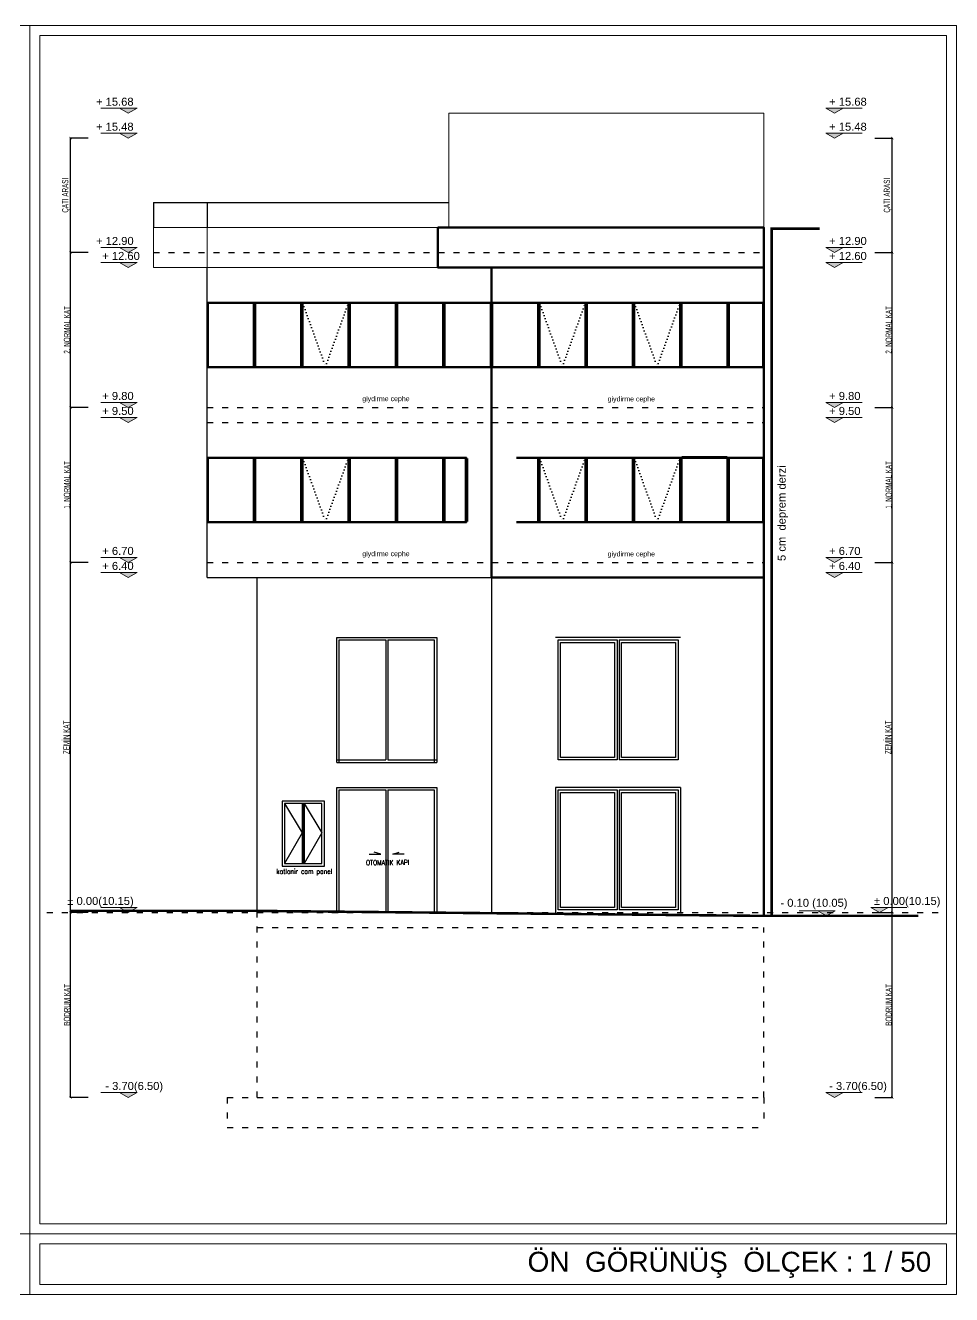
# Model space of a CAD drawing. Header units: millimetres. Extents: x 7519 to 33116, y -1769 to 3101.
# Drawn here: x 28179 to 30031, y 562 to 3101 of the extents above; entities that cross this region are included whole.
import ezdxf

# ---------------------------------------------------------------- set-up
doc = ezdxf.new("R2010")
doc.units = ezdxf.units.MM
for name, pattern in [('ACAD_ISO03W100', [30, 12, -18]), ('ACAD_ISO04W100', [30, 24, -3, 0, -3]), ('DOT', [6.35, 0, -6.35])]:
    doc.linetypes.add(name, pattern=pattern)
doc.layers.add('1', color=7, linetype='Continuous', true_color=0x4137a0)
for name, color, linetype, lineweight in [('2', 115, 'Continuous', 20), ('6', 42, 'Continuous', 60), ('duvar', 145, 'Continuous', 53), ('iç ölçü x', 20, 'Continuous', 9), ('KAPI', 42, 'Continuous', 25), ('kesit duvar', 97, 'Continuous', 30), ('KÜTÜPHANE', 34, 'Continuous', 30), ('çizgi', 234, 'Continuous', 9)]:
    doc.layers.add(name, color=color, linetype=linetype, lineweight=lineweight)
doc.layers.add('kapı pen', color=4, linetype='Continuous')
doc.layers.add('PENC3', color=24, linetype='Continuous')
doc.styles.add('DIMST', font='simplex.shx', dxfattribs={"width": 0.5, "height": 11})
doc.styles.get("Standard").update_dxf_attribs({"font": 'arial.ttf'})
doc.styles.add('UMUT İÇ ÖLÇÜ YAZISI', font='ARIALN.TTF', dxfattribs={"width": 0.7, "height": 12.5})
doc.dimstyles.new('UMUT İÇ ÖLÇÜ', dxfattribs={"dimtxt": 12.5, "dimasz": 5, "dimexe": 1.25, "dimexo": 0.625, "dimtad": 1, "dimtoh": 1, "dimdec": 0, "dimzin": 12, "dimtxsty": 'UMUT İÇ ÖLÇÜ YAZISI', "dimblk": 'ARCHTICK', "dimcen": 5, "dimclrd": 1, "dimclre": 2, "dimclrt": 3, "dimadec": 0, "dimazin": 0, "dimtfac": 1, "dimtdec": 0, "dimtix": 1, "dimtmove": 0, "dimatfit": 3, "dimldrblk": 'ARCHTICK', "dimfxl": 35, "dimfxlon": 1, "dimtfillclr": 256, "dimarcsym": 0})

# ---------------------------------------------------------------- blocks, each defined once
blk = doc.blocks.new('A$C255917EC')
at = {"layer": 'iç ölçü x'}
h = blk.add_hatch(color=256, dxfattribs=at)
h.dxf.hatch_style = 1
h.paths.add_polyline_path([(0, 0), (43.7, 24.5), (-43.7, 24.5)])
for p, q in [((0, 0), (-43.7, 24.5)), ((-43.7, 24.5), (137.2, 24.5)), ((0, 0), (43.7, 24.5))]:
    blk.add_line(p, q, dxfattribs=at)
blk = doc.blocks.new('_ArchTick')
at = {"color": 0, "linetype": 'ByBlock', "const_width": 0.15}
blk.add_lwpolyline([(-0.5, -0.5), (0.5, 0.5)], dxfattribs=at)
blk = doc.blocks.new('*D317')
at = {"layer": 'Defpoints', "color": 0, "lineweight": 100, "transparency": 16777216}
for p in [(29796.8, 1326.8), (29912.2, 1326.8), (29796.8, 956.8)]:
    blk.add_point(p, dxfattribs=at)
at = {"layer": 'iç ölçü x', "color": 2, "lineweight": -2, "transparency": 16777216}
for p, q in [((29877.2, 1326.8), (29913.5, 1326.8)), ((29877.2, 956.8), (29913.5, 956.8))]:
    blk.add_line(p, q, dxfattribs=at)
at = {"layer": 'iç ölçü x', "color": 1, "lineweight": -2, "transparency": 16777216}
blk.add_line((29912.2, 956.8), (29912.2, 1326.8), dxfattribs=at)
at = {"layer": 'iç ölçü x', "color": 1, "lineweight": -2, "transparency": 16777216, "xscale": 5, "yscale": 5, "zscale": 5}
for p, rotation in [((29912.2, 1326.8), 90), ((29912.2, 956.8), 270)]:
    blk.add_blockref('_ArchTick', p, dxfattribs=dict(at, rotation=rotation))
at = {"layer": 'iç ölçü x', "color": 3, "transparency": 16777216, "insert": (29905.1, 1141.8), "char_height": 12.5, "attachment_point": 5, "rotation": 90, "style": 'UMUT İÇ ÖLÇÜ YAZISI'}
blk.add_mtext('BODRUM KAT', dxfattribs=at)
blk = doc.blocks.new('*D318')
at = {"layer": 'Defpoints', "color": 0, "transparency": 16777216}
for p in [(29796.8, 2026.8), (29912.2, 2026.8), (29796.8, 1326.8)]:
    blk.add_point(p, dxfattribs=at)
at = {"layer": 'iç ölçü x', "color": 2, "lineweight": -2, "transparency": 16777216}
for p, q in [((29877.2, 2026.8), (29913.5, 2026.8)), ((29877.2, 1326.8), (29913.5, 1326.8))]:
    blk.add_line(p, q, dxfattribs=at)
at = {"layer": 'iç ölçü x', "color": 1, "lineweight": -2, "transparency": 16777216}
blk.add_line((29912.2, 1326.8), (29912.2, 2026.8), dxfattribs=at)
at = {"layer": 'iç ölçü x', "color": 1, "lineweight": -2, "transparency": 16777216, "xscale": 5, "yscale": 5, "zscale": 5}
for p, rotation in [((29912.2, 2026.8), 90), ((29912.2, 1326.8), 270)]:
    blk.add_blockref('_ArchTick', p, dxfattribs=dict(at, rotation=rotation))
at = {"layer": 'iç ölçü x', "color": 3, "transparency": 16777216, "insert": (29903.9, 1676.8), "char_height": 12.5, "attachment_point": 5, "rotation": 90, "style": 'UMUT İÇ ÖLÇÜ YAZISI'}
blk.add_mtext('ZEMİN KAT', dxfattribs=at)
blk = doc.blocks.new('*D319')
at = {"layer": 'Defpoints', "color": 0, "transparency": 16777216}
for p in [(29796.8, 2336.8), (29912.2, 2336.8), (29796.8, 2026.8)]:
    blk.add_point(p, dxfattribs=at)
at = {"layer": 'iç ölçü x', "color": 2, "lineweight": -2, "transparency": 16777216}
for p, q in [((29877.2, 2336.8), (29913.5, 2336.8)), ((29877.2, 2026.8), (29913.5, 2026.8))]:
    blk.add_line(p, q, dxfattribs=at)
at = {"layer": 'iç ölçü x', "color": 1, "lineweight": -2, "transparency": 16777216}
blk.add_line((29912.2, 2026.8), (29912.2, 2336.8), dxfattribs=at)
at = {"layer": 'iç ölçü x', "color": 1, "lineweight": -2, "transparency": 16777216, "xscale": 5, "yscale": 5, "zscale": 5}
for p, rotation in [((29912.2, 2336.8), 90), ((29912.2, 2026.8), 270)]:
    blk.add_blockref('_ArchTick', p, dxfattribs=dict(at, rotation=rotation))
at = {"layer": 'iç ölçü x', "color": 3, "transparency": 16777216, "insert": (29905.1, 2181.8), "char_height": 12.5, "attachment_point": 5, "rotation": 90, "style": 'UMUT İÇ ÖLÇÜ YAZISI'}
blk.add_mtext('1. NORMAL KAT', dxfattribs=at)
blk = doc.blocks.new('*D320')
at = {"layer": 'Defpoints', "color": 0, "transparency": 16777216}
for p in [(29796.8, 2646.8), (29912.2, 2646.8), (29796.8, 2336.8)]:
    blk.add_point(p, dxfattribs=at)
at = {"layer": 'iç ölçü x', "color": 2, "lineweight": -2, "transparency": 16777216}
for p, q in [((29877.2, 2646.8), (29913.5, 2646.8)), ((29877.2, 2336.8), (29913.5, 2336.8))]:
    blk.add_line(p, q, dxfattribs=at)
at = {"layer": 'iç ölçü x', "color": 1, "lineweight": -2, "transparency": 16777216}
blk.add_line((29912.2, 2336.8), (29912.2, 2646.8), dxfattribs=at)
at = {"layer": 'iç ölçü x', "color": 1, "lineweight": -2, "transparency": 16777216, "xscale": 5, "yscale": 5, "zscale": 5}
for p, rotation in [((29912.2, 2646.8), 90), ((29912.2, 2336.8), 270)]:
    blk.add_blockref('_ArchTick', p, dxfattribs=dict(at, rotation=rotation))
at = {"layer": 'iç ölçü x', "color": 3, "transparency": 16777216, "insert": (29905.1, 2491.8), "char_height": 12.5, "attachment_point": 5, "rotation": 90, "style": 'UMUT İÇ ÖLÇÜ YAZISI'}
blk.add_mtext('2. NORMAL KAT', dxfattribs=at)
blk = doc.blocks.new('*D321')
at = {"layer": 'Defpoints', "color": 0, "transparency": 16777216}
for p in [(29796.8, 2875.2), (29912.2, 2875.2), (29796.8, 2646.8)]:
    blk.add_point(p, dxfattribs=at)
at = {"layer": 'iç ölçü x', "color": 2, "lineweight": -2, "transparency": 16777216}
for p, q in [((29877.2, 2875.2), (29913.5, 2875.2)), ((29877.2, 2646.8), (29913.5, 2646.8))]:
    blk.add_line(p, q, dxfattribs=at)
at = {"layer": 'iç ölçü x', "color": 1, "lineweight": -2, "transparency": 16777216}
blk.add_line((29912.2, 2646.8), (29912.2, 2875.2), dxfattribs=at)
at = {"layer": 'iç ölçü x', "color": 1, "lineweight": -2, "transparency": 16777216, "xscale": 5, "yscale": 5, "zscale": 5}
for p, rotation in [((29912.2, 2875.2), 90), ((29912.2, 2646.8), 270)]:
    blk.add_blockref('_ArchTick', p, dxfattribs=dict(at, rotation=rotation))
at = {"layer": 'iç ölçü x', "color": 3, "transparency": 16777216, "insert": (29903.4, 2761), "char_height": 12.5, "attachment_point": 5, "rotation": 90, "style": 'UMUT İÇ ÖLÇÜ YAZISI'}
blk.add_mtext('ÇATI ARASI ', dxfattribs=at)
blk = doc.blocks.new('*D332')
at = {"layer": 'Defpoints', "color": 0, "lineweight": 100, "transparency": 16777216}
for p in [(28269, 1326.8), (28384.4, 1326.8), (28384.4, 956.8)]:
    blk.add_point(p, dxfattribs=at)
at = {"layer": 'iç ölçü x', "color": 2, "lineweight": -2, "transparency": 16777216}
for p, q in [((28304, 1326.8), (28267.8, 1326.8)), ((28304, 956.8), (28267.8, 956.8))]:
    blk.add_line(p, q, dxfattribs=at)
at = {"layer": 'iç ölçü x', "color": 1, "lineweight": -2, "transparency": 16777216}
blk.add_line((28269, 956.8), (28269, 1326.8), dxfattribs=at)
at = {"layer": 'iç ölçü x', "color": 1, "lineweight": -2, "transparency": 16777216, "xscale": 5, "yscale": 5, "zscale": 5}
for p, rotation in [((28269, 1326.8), 90), ((28269, 956.8), 270)]:
    blk.add_blockref('_ArchTick', p, dxfattribs=dict(at, rotation=rotation))
at = {"layer": 'iç ölçü x', "color": 3, "transparency": 16777216, "insert": (28261.9, 1141.8), "char_height": 12.5, "attachment_point": 5, "rotation": 90, "style": 'UMUT İÇ ÖLÇÜ YAZISI'}
blk.add_mtext('BODRUM KAT', dxfattribs=at)
blk = doc.blocks.new('*D333')
at = {"layer": 'Defpoints', "color": 0, "transparency": 16777216}
for p in [(28269, 2026.8), (28384.4, 2026.8), (28384.4, 1326.8)]:
    blk.add_point(p, dxfattribs=at)
at = {"layer": 'iç ölçü x', "color": 2, "lineweight": -2, "transparency": 16777216}
for p, q in [((28304, 2026.8), (28267.8, 2026.8)), ((28304, 1326.8), (28267.8, 1326.8))]:
    blk.add_line(p, q, dxfattribs=at)
at = {"layer": 'iç ölçü x', "color": 1, "lineweight": -2, "transparency": 16777216}
blk.add_line((28269, 1326.8), (28269, 2026.8), dxfattribs=at)
at = {"layer": 'iç ölçü x', "color": 1, "lineweight": -2, "transparency": 16777216, "xscale": 5, "yscale": 5, "zscale": 5}
for p, rotation in [((28269, 2026.8), 90), ((28269, 1326.8), 270)]:
    blk.add_blockref('_ArchTick', p, dxfattribs=dict(at, rotation=rotation))
at = {"layer": 'iç ölçü x', "color": 3, "transparency": 16777216, "insert": (28260.8, 1676.8), "char_height": 12.5, "attachment_point": 5, "rotation": 90, "style": 'UMUT İÇ ÖLÇÜ YAZISI'}
blk.add_mtext('ZEMİN KAT', dxfattribs=at)
blk = doc.blocks.new('*D334')
at = {"layer": 'Defpoints', "color": 0, "transparency": 16777216}
for p in [(28269, 2336.8), (28384.4, 2336.8), (28384.4, 2026.8)]:
    blk.add_point(p, dxfattribs=at)
at = {"layer": 'iç ölçü x', "color": 2, "lineweight": -2, "transparency": 16777216}
for p, q in [((28304, 2336.8), (28267.8, 2336.8)), ((28304, 2026.8), (28267.8, 2026.8))]:
    blk.add_line(p, q, dxfattribs=at)
at = {"layer": 'iç ölçü x', "color": 1, "lineweight": -2, "transparency": 16777216}
blk.add_line((28269, 2026.8), (28269, 2336.8), dxfattribs=at)
at = {"layer": 'iç ölçü x', "color": 1, "lineweight": -2, "transparency": 16777216, "xscale": 5, "yscale": 5, "zscale": 5}
for p, rotation in [((28269, 2336.8), 90), ((28269, 2026.8), 270)]:
    blk.add_blockref('_ArchTick', p, dxfattribs=dict(at, rotation=rotation))
at = {"layer": 'iç ölçü x', "color": 3, "transparency": 16777216, "insert": (28261.9, 2181.8), "char_height": 12.5, "attachment_point": 5, "rotation": 90, "style": 'UMUT İÇ ÖLÇÜ YAZISI'}
blk.add_mtext('1. NORMAL KAT', dxfattribs=at)
blk = doc.blocks.new('*D335')
at = {"layer": 'Defpoints', "color": 0, "transparency": 16777216}
for p in [(28269, 2646.8), (28384.4, 2646.8), (28384.4, 2336.8)]:
    blk.add_point(p, dxfattribs=at)
at = {"layer": 'iç ölçü x', "color": 2, "lineweight": -2, "transparency": 16777216}
for p, q in [((28304, 2646.8), (28267.8, 2646.8)), ((28304, 2336.8), (28267.8, 2336.8))]:
    blk.add_line(p, q, dxfattribs=at)
at = {"layer": 'iç ölçü x', "color": 1, "lineweight": -2, "transparency": 16777216}
blk.add_line((28269, 2336.8), (28269, 2646.8), dxfattribs=at)
at = {"layer": 'iç ölçü x', "color": 1, "lineweight": -2, "transparency": 16777216, "xscale": 5, "yscale": 5, "zscale": 5}
for p, rotation in [((28269, 2646.8), 90), ((28269, 2336.8), 270)]:
    blk.add_blockref('_ArchTick', p, dxfattribs=dict(at, rotation=rotation))
at = {"layer": 'iç ölçü x', "color": 3, "transparency": 16777216, "insert": (28261.9, 2491.8), "char_height": 12.5, "attachment_point": 5, "rotation": 90, "style": 'UMUT İÇ ÖLÇÜ YAZISI'}
blk.add_mtext('2. NORMAL KAT', dxfattribs=at)
blk = doc.blocks.new('*D336')
at = {"layer": 'Defpoints', "color": 0, "transparency": 16777216}
for p in [(28269, 2875.2), (28384.4, 2875.2), (28384.4, 2646.8)]:
    blk.add_point(p, dxfattribs=at)
at = {"layer": 'iç ölçü x', "color": 2, "lineweight": -2, "transparency": 16777216}
for p, q in [((28304, 2875.2), (28267.8, 2875.2)), ((28304, 2646.8), (28267.8, 2646.8))]:
    blk.add_line(p, q, dxfattribs=at)
at = {"layer": 'iç ölçü x', "color": 1, "lineweight": -2, "transparency": 16777216}
blk.add_line((28269, 2646.8), (28269, 2875.2), dxfattribs=at)
at = {"layer": 'iç ölçü x', "color": 1, "lineweight": -2, "transparency": 16777216, "xscale": 5, "yscale": 5, "zscale": 5}
for p, rotation in [((28269, 2875.2), 90), ((28269, 2646.8), 270)]:
    blk.add_blockref('_ArchTick', p, dxfattribs=dict(at, rotation=rotation))
at = {"layer": 'iç ölçü x', "color": 3, "transparency": 16777216, "insert": (28260.2, 2761), "char_height": 12.5, "attachment_point": 5, "rotation": 90, "style": 'UMUT İÇ ÖLÇÜ YAZISI'}
blk.add_mtext('ÇATI ARASI ', dxfattribs=at)

msp = doc.modelspace()

# ---------------------------------------------------------------- linework, layer by layer
at = {"layer": '1'}
for p, q in [((28732.279, 1544.274), (28732.279, 1424.274)), ((28734.279, 1544.274), (28734.279, 1424.274)), ((28736.279, 1544.274), (28736.279, 1424.274))]:
    msp.add_line(p, q, dxfattribs=at)
for points in [[(28776.555, 1549.274), (28692.002, 1549.274), (28692.002, 1419.274), (28776.555, 1419.274)], [(28771.555, 1544.274), (28697.002, 1544.274), (28697.002, 1424.274), (28771.555, 1424.274)]]:
    msp.add_lwpolyline(points, close=True, dxfattribs=at)
at = {"layer": '2', "lineweight": 30}
for p, q in [((28542.002, 1996.767), (28542.002, 2616.767)), ((28542.002, 1996.767), (29110.444, 1996.767)), ((28642.002, 1329.767), (28642.002, 1996.767)), ((29110.444, 1996.767), (29110.444, 1326.767))]:
    msp.add_line(p, q, dxfattribs=at)
at = {"layer": '2', "lineweight": 53}
for q in [(29110.444, 2616.767), (29655.179, 1996.767)]:
    msp.add_line((29110.444, 1996.767), q, dxfattribs=at)
at = {"layer": '6'}
msp.add_lwpolyline([(29003.215, 2696.767), (29655.179, 2696.767), (29655.179, 2616.767), (29003.215, 2616.767)], close=True, dxfattribs=at)
at = {"layer": 'duvar'}
msp.add_line((29655.179, 1319.767), (29655.179, 2616.767), dxfattribs=at)
at = {"layer": 'iç ölçü x'}
for p, q in [((29003.215, 2696.767), (28434.772, 2696.767)), ((28434.772, 2696.767), (28434.772, 2616.767)), ((28542.002, 2696.767), (28542.002, 2616.767)), ((29003.215, 2616.767), (28434.772, 2616.767))]:
    msp.add_line(p, q, dxfattribs=at)
for points in [[(26114.007, 684.072), (28187.402, 684.072), (28187.402, 3100.74), (26114.007, 3100.74)], [(28187.402, 684.072), (30040.837, 684.072), (30040.837, 3100.74), (28187.402, 3100.74)], [(28207.402, 704.072), (30020.837, 704.072), (30020.837, 3080.74), (28207.402, 3080.74)], [(26114.007, 684.072), (28187.402, 684.072), (28187.402, 562.318), (26114.007, 562.318)], [(28187.402, 684.072), (30040.837, 684.072), (30040.837, 562.318), (28187.402, 562.318)], [(28207.402, 664.072), (30020.837, 664.072), (30020.837, 582.318), (28207.402, 582.318)]]:
    msp.add_lwpolyline(points, close=True, dxfattribs=at)
at = {"layer": 'iç ölçü x', "linetype": 'ACAD_ISO04W100', "const_width": 5}
msp.add_lwpolyline([(29670.977, 1319.767), (29670.977, 2694.3), (29767.23, 2694.3)], dxfattribs=at)
at = {"layer": 'KAPI'}
for points in [[(28697.002, 1544.274), (28732.279, 1485.941), (28697.002, 1424.274)], [(28736.279, 1544.274), (28771.555, 1485.941), (28736.279, 1424.274)]]:
    msp.add_lwpolyline(points, dxfattribs=at)
at = {"layer": 'kapı pen', "linetype": 'ACAD_ISO03W100'}
for p, q in [((28434.772, 2646.767), (29655.179, 2646.767)), ((28221.763, 1326.767), (30020.837, 1326.767)), ((28642.002, 956.767), (28642.002, 1329.767)), ((28642.002, 1326.767), (29655.179, 1326.767)), ((28642.002, 1296.767), (29655.179, 1296.767)), ((29655.179, 956.767), (29655.179, 1296.767)), ((28582.002, 956.767), (29655.179, 956.767)), ((28582.002, 956.767), (28582.002, 896.767)), ((29655.179, 956.767), (29655.179, 896.767)), ((28582.002, 896.767), (29655.179, 896.767))]:
    msp.add_line(p, q, dxfattribs=at)
at = {"layer": 'kapı pen', "color": 251, "linetype": 'ACAD_ISO03W100'}
for p, q in [((28542.002, 2336.767), (29655.179, 2336.767)), ((28542.002, 2306.767), (29655.179, 2306.767)), ((28542.002, 2026.767), (29655.179, 2026.767))]:
    msp.add_line(p, q, dxfattribs=at)
at = {"layer": 'kapı pen'}
for p, q in [((28899.223, 1871.767), (28899.223, 1631.767)), ((28903.223, 1871.767), (28903.223, 1631.767)), ((29488.89, 1876.767), (29238.89, 1876.767)), ((29361.89, 1871.767), (29361.89, 1631.767)), ((29365.89, 1871.767), (29365.89, 1631.767)), ((28801.223, 1631.767), (28899.223, 1631.767)), ((28801.223, 1626.767), (29001.223, 1626.767)), ((28903.223, 1631.767), (29001.223, 1631.767)), ((29488.89, 1576.767), (29238.89, 1576.767)), ((29238.89, 1576.767), (29238.89, 1326.767)), ((29488.89, 1576.767), (29488.89, 1326.767)), ((28899.223, 1571.767), (28899.223, 1326.767)), ((28903.223, 1571.767), (28903.223, 1326.767)), ((29361.89, 1571.767), (29361.89, 1331.767)), ((29365.89, 1571.767), (29365.89, 1331.767)), ((28889.223, 1442.915), (28876.291, 1447.069)), ((28913.392, 1442.915), (28926.324, 1447.069)), ((28866.33, 1442.915), (28889.223, 1442.915)), ((28936.285, 1442.915), (28913.392, 1442.915))]:
    msp.add_line(p, q, dxfattribs=at)
for points in [[(28801.223, 1626.767), (28801.223, 1626.767), (28801.223, 1876.767), (29001.223, 1876.767), (29001.223, 1626.767)], [(28806.223, 1626.767), (28806.223, 1871.767), (28899.223, 1871.767)], [(28903.223, 1871.767), (28996.223, 1871.767), (28996.223, 1626.767)], [(29361.89, 1631.767), (29243.89, 1631.767), (29243.89, 1871.767), (29361.89, 1871.767)], [(29365.89, 1871.767), (29483.89, 1871.767), (29483.89, 1631.767), (29365.89, 1631.767)], [(28801.223, 1326.767), (28801.223, 1326.767), (28801.223, 1576.767), (29001.223, 1576.767), (29001.223, 1326.767)], [(28806.223, 1326.767), (28806.223, 1571.767), (28899.223, 1571.767)], [(28903.223, 1571.767), (28996.223, 1571.767), (28996.223, 1326.767)], [(29361.89, 1331.767), (29243.89, 1331.767), (29243.89, 1571.767), (29361.89, 1571.767)], [(29365.89, 1571.767), (29483.89, 1571.767), (29483.89, 1331.767), (29365.89, 1331.767)]]:
    msp.add_lwpolyline(points, dxfattribs=at)
for points in [[(29356.89, 1636.767), (29248.89, 1636.767), (29248.89, 1866.767), (29356.89, 1866.767)], [(29370.89, 1636.767), (29370.89, 1866.767), (29478.89, 1866.767), (29478.89, 1636.767)], [(29356.89, 1336.767), (29248.89, 1336.767), (29248.89, 1566.767), (29356.89, 1566.767)], [(29370.89, 1336.767), (29370.89, 1566.767), (29478.89, 1566.767), (29478.89, 1336.767)]]:
    msp.add_lwpolyline(points, close=True, dxfattribs=at)
at = {"layer": 'kesit duvar'}
for p, q in [((28434.772, 2746.767), (28434.772, 2696.767)), ((28434.772, 2746.767), (29025.135, 2746.767)), ((28542.002, 2746.767), (28542.002, 2696.767))]:
    msp.add_line(p, q, dxfattribs=at)
at = {"layer": 'KÜTÜPHANE', "const_width": 5}
msp.add_lwpolyline([(28269.015, 1329.767), (28642.002, 1329.767), (29655.179, 1319.767), (29964.193, 1319.767)], dxfattribs=at)
at = {"layer": 'PENC3', "linetype": 'DOT'}
for p, q in [((28733.483, 2544.767), (28778.853, 2418.767)), ((28778.853, 2418.767), (28824.223, 2544.767)), ((29207.185, 2544.767), (29252.555, 2418.767)), ((29252.555, 2418.767), (29297.925, 2544.767)), ((29396.666, 2544.767), (29442.036, 2418.767)), ((29442.036, 2418.767), (29487.406, 2544.767)), ((28733.483, 2234.767), (28778.853, 2108.767)), ((28778.853, 2108.767), (28824.223, 2234.767)), ((29207.185, 2234.767), (29252.555, 2108.767)), ((29252.555, 2108.767), (29297.925, 2234.767)), ((29396.666, 2234.767), (29442.036, 2108.767)), ((29442.036, 2108.767), (29487.406, 2234.767))]:
    msp.add_line(p, q, dxfattribs=at)
at = {"layer": 'PENC3'}
for points in [[(28636.743, 2546.767), (28542.002, 2546.767), (28542.002, 2416.767), (28636.743, 2416.767)], [(28634.743, 2544.767), (28544.002, 2544.767), (28544.002, 2418.767), (28634.743, 2418.767)], [(28731.483, 2546.767), (28636.743, 2546.767), (28636.743, 2416.767), (28731.483, 2416.767)], [(28729.483, 2544.767), (28638.743, 2544.767), (28638.743, 2418.767), (28729.483, 2418.767)], [(28826.223, 2546.767), (28731.483, 2546.767), (28731.483, 2416.767), (28826.223, 2416.767)], [(28824.223, 2544.767), (28733.483, 2544.767), (28733.483, 2418.767), (28824.223, 2418.767)], [(28920.964, 2546.767), (28826.223, 2546.767), (28826.223, 2416.767), (28920.964, 2416.767)], [(28918.964, 2544.767), (28828.223, 2544.767), (28828.223, 2418.767), (28918.964, 2418.767)], [(29015.704, 2546.767), (28920.964, 2546.767), (28920.964, 2416.767), (29015.704, 2416.767)], [(29013.704, 2544.767), (28922.964, 2544.767), (28922.964, 2418.767), (29013.704, 2418.767)], [(29110.444, 2546.767), (29015.704, 2546.767), (29015.704, 2416.767), (29110.444, 2416.767)], [(29108.444, 2544.767), (29017.704, 2544.767), (29017.704, 2418.767), (29108.444, 2418.767)], [(29205.185, 2546.767), (29110.444, 2546.767), (29110.444, 2416.767), (29205.185, 2416.767)], [(29203.185, 2544.767), (29112.444, 2544.767), (29112.444, 2418.767), (29203.185, 2418.767)], [(29299.925, 2546.767), (29205.185, 2546.767), (29205.185, 2416.767), (29299.925, 2416.767)], [(29297.925, 2544.767), (29207.185, 2544.767), (29207.185, 2418.767), (29297.925, 2418.767)], [(29394.666, 2546.767), (29299.925, 2546.767), (29299.925, 2416.767), (29394.666, 2416.767)], [(29392.666, 2544.767), (29301.925, 2544.767), (29301.925, 2418.767), (29392.666, 2418.767)], [(29489.406, 2546.767), (29394.666, 2546.767), (29394.666, 2416.767), (29489.406, 2416.767)], [(29487.406, 2544.767), (29396.666, 2544.767), (29396.666, 2418.767), (29487.406, 2418.767)], [(29584.146, 2546.767), (29489.406, 2546.767), (29489.406, 2416.767), (29584.146, 2416.767)], [(29582.146, 2544.767), (29491.406, 2544.767), (29491.406, 2418.767), (29582.146, 2418.767)], [(29655.179, 2546.767), (29584.146, 2546.767), (29584.146, 2416.767), (29655.179, 2416.767)], [(29653.179, 2544.767), (29586.146, 2544.767), (29586.146, 2418.767), (29653.179, 2418.767)], [(28636.743, 2236.767), (28542.002, 2236.767), (28542.002, 2106.767), (28636.743, 2106.767)], [(28634.743, 2234.767), (28544.002, 2234.767), (28544.002, 2108.767), (28634.743, 2108.767)], [(28731.483, 2236.767), (28636.743, 2236.767), (28636.743, 2106.767), (28731.483, 2106.767)], [(28729.483, 2234.767), (28638.743, 2234.767), (28638.743, 2108.767), (28729.483, 2108.767)], [(28826.223, 2236.767), (28731.483, 2236.767), (28731.483, 2106.767), (28826.223, 2106.767)], [(28824.223, 2234.767), (28733.483, 2234.767), (28733.483, 2108.767), (28824.223, 2108.767)], [(28920.964, 2236.767), (28826.223, 2236.767), (28826.223, 2106.767), (28920.964, 2106.767)], [(28918.964, 2234.767), (28828.223, 2234.767), (28828.223, 2108.767), (28918.964, 2108.767)], [(29015.704, 2236.767), (28920.964, 2236.767), (28920.964, 2106.767), (29015.704, 2106.767)], [(29013.704, 2234.767), (28922.964, 2234.767), (28922.964, 2108.767), (29013.704, 2108.767)], [(29060.444, 2236.767), (29015.704, 2236.767), (29015.704, 2106.767), (29060.444, 2106.767)], [(29058.444, 2234.767), (29017.704, 2234.767), (29017.704, 2108.767), (29058.444, 2108.767)], [(29299.925, 2236.767), (29205.185, 2236.767), (29205.185, 2106.767), (29299.925, 2106.767)], [(29297.925, 2234.767), (29207.185, 2234.767), (29207.185, 2108.767), (29297.925, 2108.767)], [(29394.666, 2236.767), (29299.925, 2236.767), (29299.925, 2106.767), (29394.666, 2106.767)], [(29392.666, 2234.767), (29301.925, 2234.767), (29301.925, 2108.767), (29392.666, 2108.767)], [(29489.406, 2236.767), (29394.666, 2236.767), (29394.666, 2106.767), (29489.406, 2106.767)], [(29487.406, 2234.767), (29396.666, 2234.767), (29396.666, 2108.767), (29487.406, 2108.767)], [(29584.146, 2236.767), (29489.406, 2236.767), (29489.406, 2106.767), (29584.146, 2106.767)], [(29582.146, 2234.767), (29491.406, 2234.767), (29491.406, 2108.767), (29582.146, 2108.767)], [(29655.179, 2236.767), (29584.146, 2236.767), (29584.146, 2106.767), (29655.179, 2106.767)], [(29653.179, 2234.767), (29586.146, 2234.767), (29586.146, 2108.767), (29653.179, 2108.767)]]:
    msp.add_lwpolyline(points, close=True, dxfattribs=at)
for points in [[(29584.146, 2416.767), (29489.406, 2416.767)], [(29584.146, 2236.767), (29655.179, 2236.767), (29655.179, 2416.767), (29584.146, 2416.767)], [(29060.444, 2236.767), (29060.444, 2106.767)], [(29062.444, 2234.767), (29062.444, 2108.767)], [(29160.444, 2106.767), (29205.185, 2106.767), (29205.185, 2236.767), (29160.444, 2236.767)], [(29160.444, 2108.767), (29203.185, 2108.767), (29203.185, 2234.767), (29160.444, 2234.767)], [(29489.406, 2236.767), (29584.146, 2236.767)], [(29491.406, 2238.767), (29582.146, 2238.767)]]:
    msp.add_lwpolyline(points, dxfattribs=at)
at = {"layer": 'çizgi'}
for p, q in [((29025.135, 2696.767), (29025.135, 2925.205)), ((29655.179, 2925.205), (29025.135, 2925.205)), ((29655.179, 2925.205), (29655.179, 2696.767))]:
    msp.add_line(p, q, dxfattribs=at)

# ---------------------------------------------------------------- block references
at = {"layer": 'iç ölçü x', "yscale": 0.4, "zscale": 0.4}
for p, xscale in [((28384.392, 2925.205), -0.4), ((29796.83, 2925.205), 0.4), ((28384.392, 2875.205), -0.4), ((29796.83, 2875.205), 0.4), ((28384.392, 2646.767), -0.4), ((29796.83, 2646.767), 0.4), ((28384.392, 2616.767), -0.4), ((29796.83, 2616.767), 0.4), ((28384.392, 2336.767), -0.4), ((29796.83, 2336.767), 0.4), ((28384.392, 2306.767), -0.4), ((29796.83, 2306.767), 0.4), ((28384.392, 2026.767), -0.4), ((29796.83, 2026.767), 0.4), ((28384.392, 1996.767), -0.4), ((29796.83, 1996.767), 0.4), ((28384.392, 1326.767), -0.4), ((29780.562, 1319.767), -0.4), ((29886.588, 1326.767), 0.4), ((28384.392, 956.767), -0.4), ((29796.83, 956.767), 0.4)]:
    msp.add_blockref('A$C255917EC', p, dxfattribs=dict(at, xscale=xscale))

# ---------------------------------------------------------------- texts
at = {"layer": 'iç ölçü x'}
for s, height, p in [('+ 15.68', 16, (28319.834, 2940.082)), ('+ 15.68', 16, (29785.929, 2940.082)), ('+ 15.48', 16, (28319.834, 2890.082)), ('+ 15.48', 16, (29785.929, 2890.082)), ('+ 12.90', 16, (28319.922, 2661.644)), ('+ 12.90', 16, (29785.929, 2661.644)), ('+ 12.60', 16, (28332.353, 2631.644)), ('+ 12.60', 16, (29785.929, 2631.644)), ('+ 9.80', 16, (28332.353, 2351.644)), ('+ 9.80', 16, (29785.929, 2351.644)), ('+ 9.50', 16, (28332.353, 2321.644)), ('giydirme cephe', 10, (28852.289, 2349.137)), ('giydirme cephe', 10, (29342.993, 2348.692)), ('+ 9.50', 16, (29785.929, 2321.644)), ('+ 6.70', 16, (28332.353, 2041.644)), ('+ 6.70', 16, (29785.929, 2041.644)), ('giydirme cephe', 10, (28852.289, 2039.137)), ('giydirme cephe', 10, (29342.993, 2038.692)), ('+ 6.40', 16, (28332.353, 2011.644)), ('+ 6.40', 16, (29785.929, 2011.644)), ('± 0.00(10.15)', 16, (28262.448, 1341.644)), ('- 0.10 (10.05)', 16, (29688.5, 1337.932)), ('± 0.00(10.15)', 16, (29875.687, 1341.644)), ('- 3.70(6.50)', 16, (28338.497, 971.644)), ('- 3.70(6.50)', 16, (29785.929, 971.644)), ('ÖN  GÖRÜNÜŞ  ÖLÇEK : 1 / 50', 40, (29182.866, 608.009))]:
    msp.add_text(s, height=height, dxfattribs=at).set_placement(p)
msp.add_text('5 cm  deprem derzi', height=16, rotation=90, dxfattribs=at).set_placement((29698.937, 2029.534))
at = {"layer": 'KAPI', "style": 'DIMST', "width": 0.75}
for s, p in [('OTOMATIK KAPI', (28859.74, 1421.341)), ('katlanir cam panel', (28680.656, 1403.622))]:
    msp.add_text(s, height=10, rotation=0.17418, dxfattribs=at).set_placement(p)

# ---------------------------------------------------------------- dimensions: what is measured, and where the dimension line sits
at = {"layer": 'iç ölçü x'}
for base, p1, p2, text, picture, middle in [((28269.015, 2875.205), (28384.392, 2646.767), (28384.392, 2875.205), 'ÇATI ARASI ', '*D336', (28260.238, 2760.986)), ((29912.208, 2875.205), (29796.83, 2646.767), (29796.83, 2875.205), 'ÇATI ARASI ', '*D321', (29903.431, 2760.986)), ((28269.015, 2646.767), (28384.392, 2336.767), (28384.392, 2646.767), '2. NORMAL KAT', '*D335', (28261.922, 2491.767)), ((29912.208, 2646.767), (29796.83, 2336.767), (29796.83, 2646.767), '2. NORMAL KAT', '*D320', (29905.115, 2491.767)), ((28269.015, 2336.767), (28384.392, 2026.767), (28384.392, 2336.767), '1. NORMAL KAT', '*D334', (28261.922, 2181.767)), ((29912.208, 2336.767), (29796.83, 2026.767), (29796.83, 2336.767), '1. NORMAL KAT', '*D319', (29905.115, 2181.767)), ((28269.015, 2026.767), (28384.392, 1326.767), (28384.392, 2026.767), 'ZEMİN KAT', '*D333', (28260.754, 1676.767)), ((29912.208, 2026.767), (29796.83, 1326.767), (29796.83, 2026.767), 'ZEMİN KAT', '*D318', (29903.947, 1676.767))]:
    dim = msp.add_linear_dim(base=base, p1=p1, p2=p2, angle=90, text=text, dimstyle='UMUT İÇ ÖLÇÜ', override={"dimtmove": 1}, dxfattribs=at)
    dim.commit()
    dim.dimension.update_dxf_attribs({"geometry": picture, "text_midpoint": middle})
for base, p1, p2, picture, middle in [((28269.015, 1326.767), (28384.392, 956.767), (28384.392, 1326.767), '*D332', (28261.922, 1141.767)), ((29912.208, 1326.767), (29796.83, 956.767), (29796.83, 1326.767), '*D317', (29905.115, 1141.767))]:
    dim = msp.add_linear_dim(base=base, p1=p1, p2=p2, angle=90, text='BODRUM KAT', dimstyle='UMUT İÇ ÖLÇÜ', dxfattribs=at)
    dim.commit()
    dim.dimension.update_dxf_attribs({"geometry": picture, "text_midpoint": middle})

doc.saveas('drawing.dxf')
